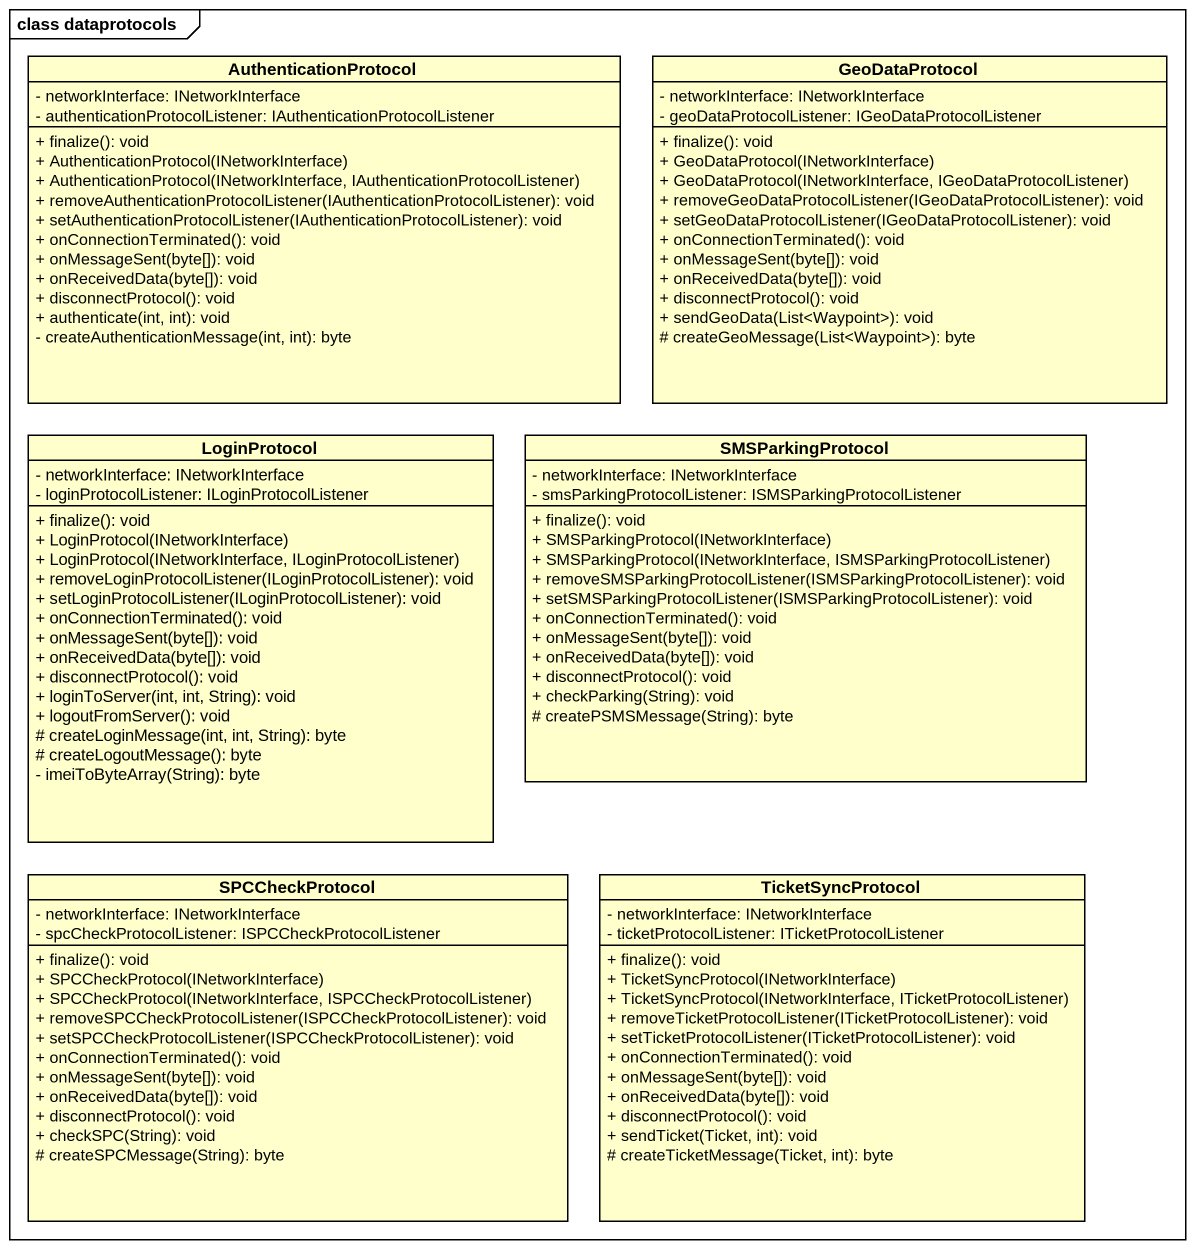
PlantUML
@startuml
mainframe class dataprotocols
hide circle
hide empty members
skinparam classAttributeIconSize 0
class AuthenticationProtocol {
  - networkInterface: INetworkInterface
  - authenticationProtocolListener: IAuthenticationProtocolListener
  + finalize(): void
  + AuthenticationProtocol(INetworkInterface)
  + AuthenticationProtocol(INetworkInterface, IAuthenticationProtocolListener)
  + removeAuthenticationProtocolListener(IAuthenticationProtocolListener): void
  + setAuthenticationProtocolListener(IAuthenticationProtocolListener): void
  + onConnectionTerminated(): void
  + onMessageSent(byte[]): void
  + onReceivedData(byte[]): void
  + disconnectProtocol(): void
  + authenticate(int, int): void
  - createAuthenticationMessage(int, int): byte
}
class GeoDataProtocol {
  - networkInterface: INetworkInterface
  - geoDataProtocolListener: IGeoDataProtocolListener
  + finalize(): void
  + GeoDataProtocol(INetworkInterface)
  + GeoDataProtocol(INetworkInterface, IGeoDataProtocolListener)
  + removeGeoDataProtocolListener(IGeoDataProtocolListener): void
  + setGeoDataProtocolListener(IGeoDataProtocolListener): void
  + onConnectionTerminated(): void
  + onMessageSent(byte[]): void
  + onReceivedData(byte[]): void
  + disconnectProtocol(): void
  + sendGeoData(List<Waypoint>): void
  # createGeoMessage(List<Waypoint>): byte
}
class LoginProtocol {
  - networkInterface: INetworkInterface
  - loginProtocolListener: ILoginProtocolListener
  + finalize(): void
  + LoginProtocol(INetworkInterface)
  + LoginProtocol(INetworkInterface, ILoginProtocolListener)
  + removeLoginProtocolListener(ILoginProtocolListener): void
  + setLoginProtocolListener(ILoginProtocolListener): void
  + onConnectionTerminated(): void
  + onMessageSent(byte[]): void
  + onReceivedData(byte[]): void
  + disconnectProtocol(): void
  + loginToServer(int, int, String): void
  + logoutFromServer(): void
  # createLoginMessage(int, int, String): byte
  # createLogoutMessage(): byte
  - imeiToByteArray(String): byte
}
class SMSParkingProtocol {
  - networkInterface: INetworkInterface
  - smsParkingProtocolListener: ISMSParkingProtocolListener
  + finalize(): void
  + SMSParkingProtocol(INetworkInterface)
  + SMSParkingProtocol(INetworkInterface, ISMSParkingProtocolListener)
  + removeSMSParkingProtocolListener(ISMSParkingProtocolListener): void
  + setSMSParkingProtocolListener(ISMSParkingProtocolListener): void
  + onConnectionTerminated(): void
  + onMessageSent(byte[]): void
  + onReceivedData(byte[]): void
  + disconnectProtocol(): void
  + checkParking(String): void
  # createPSMSMessage(String): byte
}
class SPCCheckProtocol {
  - networkInterface: INetworkInterface
  - spcCheckProtocolListener: ISPCCheckProtocolListener
  + finalize(): void
  + SPCCheckProtocol(INetworkInterface)
  + SPCCheckProtocol(INetworkInterface, ISPCCheckProtocolListener)
  + removeSPCCheckProtocolListener(ISPCCheckProtocolListener): void
  + setSPCCheckProtocolListener(ISPCCheckProtocolListener): void
  + onConnectionTerminated(): void
  + onMessageSent(byte[]): void
  + onReceivedData(byte[]): void
  + disconnectProtocol(): void
  + checkSPC(String): void
  # createSPCMessage(String): byte
}
class TicketSyncProtocol {
  - networkInterface: INetworkInterface
  - ticketProtocolListener: ITicketProtocolListener
  + finalize(): void
  + TicketSyncProtocol(INetworkInterface)
  + TicketSyncProtocol(INetworkInterface, ITicketProtocolListener)
  + removeTicketProtocolListener(ITicketProtocolListener): void
  + setTicketProtocolListener(ITicketProtocolListener): void
  + onConnectionTerminated(): void
  + onMessageSent(byte[]): void
  + onReceivedData(byte[]): void
  + disconnectProtocol(): void
  + sendTicket(Ticket, int): void
  # createTicketMessage(Ticket, int): byte
}
@enduml
